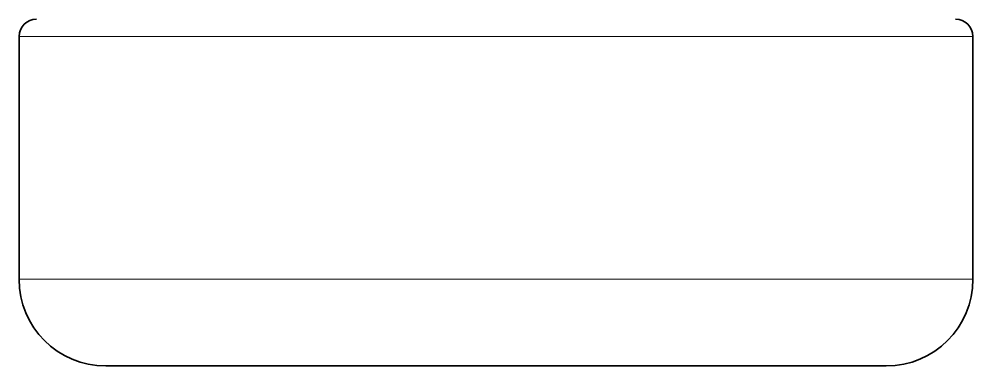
# Model space of a CAD drawing. Extents: x 413 to 941, y 150 to 687.
# Drawn here: x 563.75 to 569.25, y 249.9 to 251.9 of the extents above; entities that cross this region are included whole.
import ezdxf

# ---------------------------------------------------------------- set-up
doc = ezdxf.new("R2010")
doc.units = 0

msp = doc.modelspace()

# ---------------------------------------------------------------- linework, layer by layer
at = {"color": 7, "lineweight": 13, "ltscale": 0.129085}
for p, q in [((563.7501, 251.7966), (568.9135, 251.7966)), ((563.7501, 250.3966), (568.9135, 250.3966))]:
    msp.add_line(p, q, dxfattribs=at)
at = {"color": 7, "lineweight": 35, "ltscale": 0.035}
for p, q in [((563.7501, 251.7966), (563.7501, 250.3966)), ((569.2501, 251.7966), (569.2501, 250.3966))]:
    msp.add_line(p, q, dxfattribs=at)
at = {"color": 7, "lineweight": 13, "ltscale": 0.008415}
for p, q in [((568.9135, 251.7966), (569.2501, 251.7966)), ((568.9135, 250.3966), (569.2501, 250.3966))]:
    msp.add_line(p, q, dxfattribs=at)
at = {"color": 7, "lineweight": 35, "ltscale": 0.105614}
msp.add_line((564.2501, 249.8966), (568.4746, 249.8966), dxfattribs=at)
at = {"color": 7, "lineweight": 35, "ltscale": 0.006886}
msp.add_line((568.4746, 249.8966), (568.7501, 249.8966), dxfattribs=at)
at = {"color": 7, "lineweight": 35}
for centre, radius, start, end in [((563.8502, 251.7965), 0.1, 90.0336, 179.9664), ((569.15, 251.7965), 0.1, 0.0336, 89.9664), ((564.2501, 250.3966), 0.5, 180, 270), ((568.7501, 250.3966), 0.5, 270, 360)]:
    msp.add_arc(centre, radius, start, end, dxfattribs=at)

doc.saveas('drawing.dxf')
